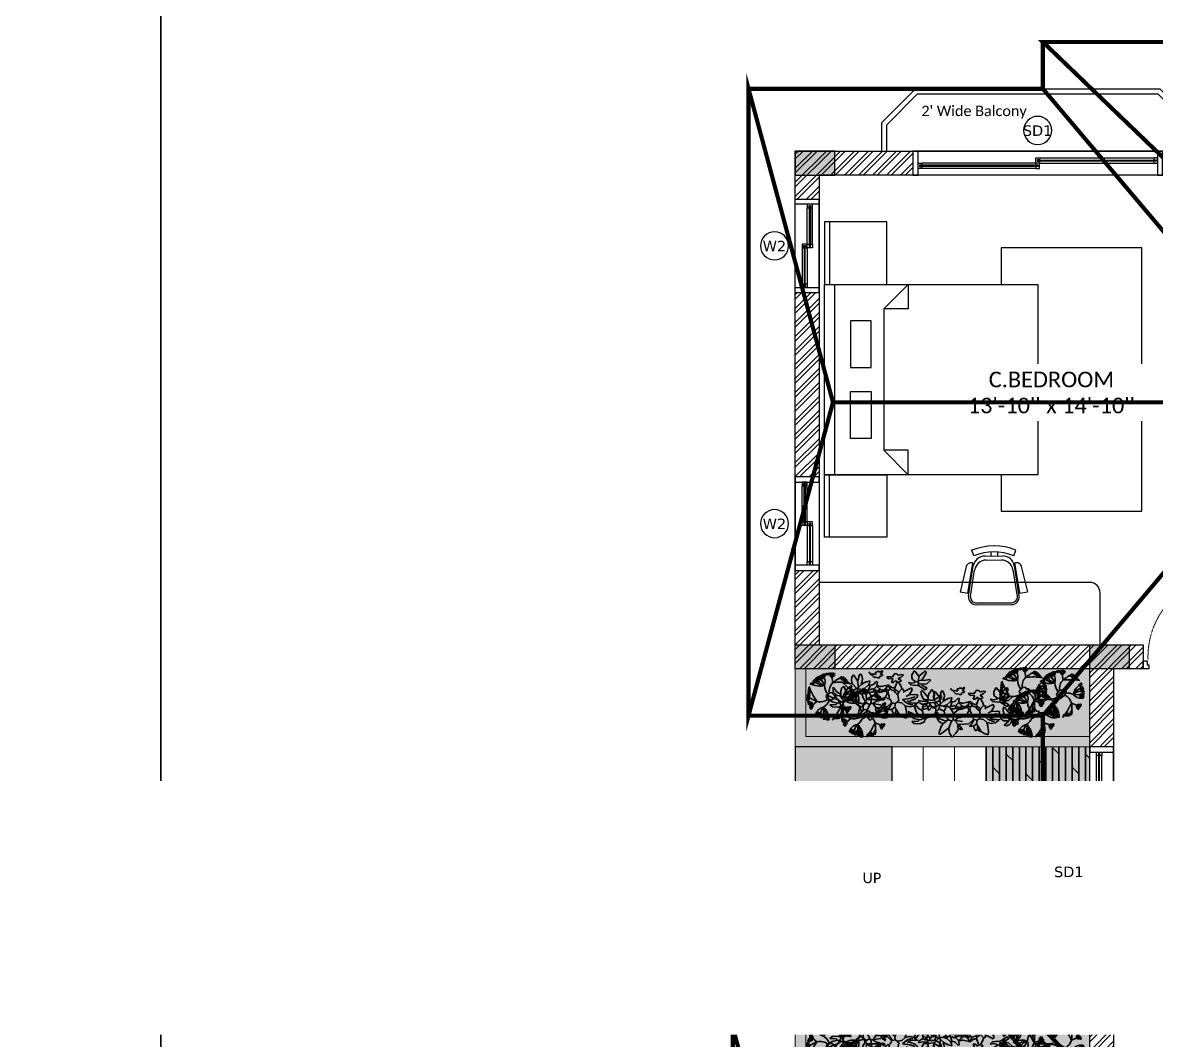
# Model space of a CAD drawing. Header units: millimetres. Extents: x -176651 to 424033, y -469666 to 486614.
# Drawn here: x 248994 to 259892, y 58379 to 68161 of the extents above; entities that cross this region are included whole.
import ezdxf
from ezdxf import colors
from ezdxf.entities.mleader import LeaderData, LeaderLine
from ezdxf.enums import TextEntityAlignment as Align
from ezdxf.math import Vec2, Vec3

# ---------------------------------------------------------------- set-up
doc = ezdxf.new("R2010")
doc.units = ezdxf.units.MM
doc.set_wipeout_variables(frame=1)
doc.linetypes.add('1625_East Villa$0$DASHED', pattern=[0.75, 0.5, -0.25])
doc.linetypes.add('1625E_Roof Plan$0$DASHED', pattern=[0.75, 0.5, -0.25])
for name, color, linetype in [('1625_East Villa$0$ad-Arrow', 8, 'Continuous'), ('1625_East Villa$0$ad-Door', 8, 'Continuous'), ('1625_East Villa$0$ad-Elevation 10', 8, 'Continuous'), ('1625_East Villa$0$ad-Furniture', 8, 'Continuous'), ('1625_East Villa$0$ad-Glass Sectionline', 8, 'Continuous'), ('1625_East Villa$0$ad-Railing', 8, 'Continuous'), ('1625_East Villa$0$ad-Text main', 8, 'Continuous'), ('1625_East Villa$0$ad-Text Main_Door&window Label', 8, 'Continuous'), ('1625_East Villa$0$ad-Verandah', 8, 'Continuous'), ('1625_East Villa$0$ad-Wall', 8, 'Continuous'), ('1625_East Villa$0$ad-Wall hatch', 8, 'Continuous'), ('1625E_Columns$0$ad-Column', 8, 'Continuous'), ('1625E_Columns$0$ad-Column Hatch', 8, 'Continuous'), ('1625E_Roof Plan$0$ad-Primary Roof', 8, 'Continuous'), ('1625E_Roof Plan$0$ad-Secondary Roof', 8, 'Continuous'), ('ad-Plinth', 8, 'Continuous'), ('ad-Verandah', 33, 'Continuous'), ('Site Levels$0$ad-Lvl-Entance road', 4, 'Continuous')]:
    doc.layers.add(name, color=color, linetype=linetype)
doc.layers.add('1625_East Villa$0$ad-Landscape', color=8, linetype='Continuous', lineweight=35)
doc.layers.add('ad-Plot Boundary', color=6, linetype='Continuous', true_color=0xff00ff)
doc.styles.add('1625_East Villa$0$6 U T S R N_Corridor-Basement$0$grid_text', font='verdana.ttf', dxfattribs={"width": 0.9})
doc.styles.add('1625_East Villa$0$6 U T S R N_Corridor-Basement$0$Standard', font='arial.ttf')
doc.styles.add('1625_East Villa$0$6 U T S R N_Typical Floor Plan$0$3BHK-E(NB)$0$grid_text', font='verdana.ttf', dxfattribs={"width": 0.9})
doc.styles.add('1625_East Villa$0$New Text Style', font='arial.ttf', dxfattribs={"height": 100})
doc.styles.add('1625_East Villa$0$Standard', font='calibril.ttf')
doc.styles.add('Site Levels$0$Standard', font='arial.ttf')
doc.dimstyles.new('1625_East Villa$0$6 U T S R N_Corridor-Basement$0$1.125', dxfattribs={"dimtxt": 350, "dimasz": 100, "dimexe": 75, "dimexo": 50, "dimgap": 50, "dimtad": 0, "dimdec": 0, "dimzin": 0, "dimdsep": 46, "dimtxsty": '1625_East Villa$0$6 U T S R N_Corridor-Basement$0$grid_text', "dimblk": '1625_East Villa$0$6 U T S R N_Corridor-Basement$0$_ArchTick', "dimcen": 0, "dimdle": 75, "dimclrd": 256, "dimclre": 8, "dimclrt": 7, "dimadec": 3, "dimazin": 0, "dimtfac": 1, "dimtdec": 0, "dimtofl": 0, "dimtmove": 2, "dimatfit": 2, "dimfxl": 80, "dimtolj": 1, "dimtzin": 0, "dimlwd": 18, "dimlwe": 9, "dimarcsym": 0})

# ---------------------------------------------------------------- blocks, each defined once
blk = doc.blocks.new('zw$E7CA')
at = {"layer": 'ad-Plot Boundary'}
blk.add_lwpolyline([(0, 0), (33680, 0), (33680, 30050), (0, 30050)], close=True, dxfattribs=at)
blk = doc.blocks.new('zw$A88E')
at = {"layer": 'ad-Plot Boundary', "ltscale": 5}
for p in [(-150934, -419409), (-117254, -419409)]:
    blk.add_blockref('zw$E7CA', p, dxfattribs=at)
blk = doc.blocks.new('A$C92fa9908')
at = {"layer": 'ad-Plinth', "ltscale": 5}
blk.add_lwpolyline([(0, 13620), (12120, 13620), (12120, 0), (0, 0), (0, 4745), (2830, 4745), (2830, 8645), (0, 8645)], close=True, dxfattribs=at)
at = {"layer": 'ad-Verandah', "lineweight": 9}
blk.add_lwpolyline([(2830, 7895), (1830, 7895), (1830, 5495), (2830, 5495)], close=True, dxfattribs=at)
blk = doc.blocks.new('zw$C194')
at = {"layer": 'ad-Plinth', "ltscale": 5}
blk.add_blockref('A$C92fa9908', (64583, -375454), dxfattribs=at)
blk = doc.blocks.new('1625_East Villa$0$zw$6C7B')
at = {"layer": '1625_East Villa$0$ad-Furniture'}
for points in [[(0, 2430), (600, 2430), (600, 3030), (0, 3030)], [(0, 600), (2050, 600), (2050, 2430), (0, 2430)], [(450, 1630), (450, 2080), (250, 2080), (250, 1630)], [(450, 1400), (450, 950), (250, 950), (250, 1400)], [(0, 600), (600, 600), (600, 0), (0, 0)]]:
    blk.add_lwpolyline(points, close=True, dxfattribs=at)
for points in [[(50, 3030), (50, 2430)], [(100, 2430), (100, 600)], [(570, 835), (805, 600), (805, 835), (570, 835), (570, 2195), (805, 2430), (805, 2195), (570, 2195)], [(50, 0), (50, 600)]]:
    blk.add_lwpolyline(points, dxfattribs=at)
at = {"layer": '1625_East Villa$0$ad-Furniture', "color": 33}
blk.add_lwpolyline([(1700, 2430), (1700, 2780), (3050, 2780), (3050, 250), (1700, 250), (1700, 600)], dxfattribs=at)
blk = doc.blocks.new('1625_East Villa$0$A$Cb8966b9a')
at = {"layer": '1625_East Villa$0$ad-Furniture', "color": 33}
for p, q in [((-146, 231), (-427, 140)), ((-404, 205), (-170, 302)), ((-119, 229), (-399, 138)), ((-146, 231), (-170, 302)), ((-494, 117), (-550, 130)), ((-427, 140), (-429, 144)), ((-113, 211), (-359, 131)), ((7, -171), (-44, 165)), ((26, -168), (-26, 168)), ((-449, -157), (-476, 14)), ((-413, -138), (-436, 7)), ((-506, -41), (-468, -35)), ((-497, -106), (-458, -100)), ((-436, -261), (-485, -290)), ((-365, -262), (-365, -267)), ((-70, -264), (-365, -262)), ((-44, -254), (-339, -252)), ((-323, -318), (-70, -339)), ((-44, -235), (-303, -234)), ((-70, -264), (-70, -339))]:
    blk.add_line(p, q, dxfattribs=at)
for centre, radius, start, end in [((-100, 156), 74.9, 8.7914, 104.502), ((0, 0), 565, 166.6505, 210.9323), ((0, 0), 508, 166.6505, 210.9323), ((-365, 31), 112, 107.9151, 188.7914), ((-324, 24), 112, 107.9151, 188.7914), ((-386, 162), 46.8, 112.4281, 202.4281), ((-100, 156), 56.2, 8.7914, 104.502), ((-338, -140), 112, 188.7914, 269.6678), ((-302, -121), 112, 188.7914, 269.6678), ((-48, -179), 56.2, 273.0808, 8.7914), ((-48, -179), 74.9, 273.0808, 8.7914), ((-319, -271), 46.8, 175.1548, 265.1548)]:
    blk.add_arc(centre, radius, start, end, dxfattribs=at)
blk = doc.blocks.new('1625_East Villa$0$zw$D46D')
at = {"layer": '1625_East Villa$0$ad-Furniture'}
blk.add_lwpolyline([(230, 9475), (230, 8875), (2930, 8875), (2930, 9375, 0.414214), (2830, 9475)], format="xyb", close=True, dxfattribs=at)
at = {"layer": '1625_East Villa$0$ad-Furniture', "xscale": -1, "rotation": 180}
blk.add_blockref('1625_East Villa$0$zw$6C7B', (280, 12940), dxfattribs=at)
at = {"layer": '1625_East Villa$0$ad-Furniture', "rotation": 261.352359420017}
blk.add_blockref('1625_East Villa$0$A$Cb8966b9a', (1909, 9261), dxfattribs=at)
blk = doc.blocks.new('1625_East Villa$0$6 U T S R N_Typical Floor Plan$0$ad_Window Tag')
blk.add_circle((0, 0), 150)
at = {"style": '1625_East Villa$0$6 U T S R N_Typical Floor Plan$0$3BHK-E(NB)$0$grid_text', "width": 0.9}
blk.add_attdef('D1', text='', height=125, dxfattribs=at).set_placement((0, 0), align=Align.MIDDLE_CENTER)
blk = doc.blocks.new('1625_East Villa$0$zw$3849')
at = {"layer": '1625_East Villa$0$ad-Text Main_Door&window Label'}
ref = blk.add_blockref('1625_East Villa$0$6 U T S R N_Typical Floor Plan$0$ad_Window Tag', (-200, 12710), dxfattribs=dict(at, xscale=-0.9, yscale=0.9, zscale=0.9))
ref.add_attrib('D1', 'W2', dxfattribs={"height": 101.2, "rotation": 1800, "style": '1625_East Villa$0$6 U T S R N_Typical Floor Plan$0$3BHK-E(NB)$0$grid_text'}).set_placement((-201, 12708), align=Align.MIDDLE_CENTER)
ref = blk.add_blockref('1625_East Villa$0$6 U T S R N_Typical Floor Plan$0$ad_Window Tag', (-200, 10040), dxfattribs=dict(at, xscale=-0.9, yscale=0.9, zscale=0.9))
ref.add_attrib('D1', 'W2', dxfattribs={"height": 101.2, "rotation": 1800, "style": '1625_East Villa$0$6 U T S R N_Typical Floor Plan$0$3BHK-E(NB)$0$grid_text'}).set_placement((-201, 10038), align=Align.MIDDLE_CENTER)
ref = blk.add_blockref('1625_East Villa$0$6 U T S R N_Typical Floor Plan$0$ad_Window Tag', (2630, 6695), dxfattribs=dict(at, xscale=-0.9, yscale=0.9, zscale=0.9))
ref.add_attrib('D1', 'SD1', dxfattribs={"height": 101.2, "rotation": 1800, "style": '1625_East Villa$0$6 U T S R N_Typical Floor Plan$0$3BHK-E(NB)$0$grid_text'}).set_placement((2629, 6693), align=Align.MIDDLE_CENTER)
at = {"layer": '1625_East Villa$0$ad-Text main', "attachment_point": 5, "style": '1625_East Villa$0$Standard', "bg_fill": 2}
for s, insert, char_height, width in [("\\pxqd;2' Wide Balcony", (2330, 13995), 100, 2237.11), ("C.BEDROOM^J13'-10'' x 14'-10''", (2462, 11300), 150, 1741.29)]:
    blk.add_mtext(s, dxfattribs=dict(at, insert=insert, char_height=char_height, width=width))
at = {"layer": '1625_East Villa$0$ad-Text Main_Door&window Label'}
ref = blk.add_blockref('1625_East Villa$0$6 U T S R N_Typical Floor Plan$0$ad_Window Tag', (2330, 13820), dxfattribs=dict(at, xscale=-0.9, yscale=0.9, zscale=0.9))
ref.add_attrib('D1', 'SD1', dxfattribs={"height": 101.2, "rotation": 1800, "style": '1625_East Villa$0$6 U T S R N_Typical Floor Plan$0$3BHK-E(NB)$0$grid_text'}).set_placement((2329, 13818), align=Align.MIDDLE_CENTER)
blk = doc.blocks.new('*U169')
for p, q in [((-8, -111), (-42, -111)), ((-25, -128), (-25, -94)), ((-811, -761), (-796, -776)), ((-746, -826), (-761, -811))]:
    blk.add_line(p, q)
for points in [[(-1150, -100), (-1150, -50), (-1129, -50), (-1129, -36), (-1129, 0), (-1200, 0), (-1200, -100)], [(-50, -100), (0, -100), (0, 0), (-71, 0), (-71, -36), (-71, -50), (-50, -50)], [(-50, -100), (-131, -181), (-166, -145), (-85, -65)], [(-131, -181), (-747, -797), (-782, -762), (-166, -145)], [(-828, -878), (-747, -797), (-782, -762), (-863, -842)]]:
    blk.add_lwpolyline(points, close=True)
for points in [[(-808, -787), (-836, -760), (-773, -697), (-765, -705), (-822, -774)], [(-773, -823), (-745, -850), (-683, -788), (-690, -780), (-759, -837)]]:
    blk.add_lwpolyline(points)
blk.add_circle((-25, -111), 11.1)
at = {"color": 8, "linetype": '1625_East Villa$0$DASHED', "lineweight": 0}
blk.add_arc((-93, -153), 1047, 178.1881, 271.8119, dxfattribs=at)
at = {"layer": '1625_East Villa$0$ad-Text Main_Door&window Label'}
blk.add_line((-600, 125), (-600, -230), dxfattribs=at)
blk.add_circle((-600, 245), 120, dxfattribs=at)
at = {"layer": '1625_East Villa$0$ad-Text Main_Door&window Label', "style": '1625_East Villa$0$New Text Style'}
blk.add_attdef('D1', text='', height=100, dxfattribs=at).set_placement((-585, 245), align=Align.MIDDLE_CENTER)
blk = doc.blocks.new('1625_East Villa$0$$ZCDB_AUDIT_GENERATED_C77D')
blk.add_wipeout([(0, 230), (2400, 230), (2400, 0), (0, 0)]).dxf.layer = '1625_East Villa$0$ad-Elevation 10'
at = {"layer": '1625_East Villa$0$ad-Elevation 10'}
for points in [[(2400, 230), (0, 230)], [(2400, 0), (0, 0)]]:
    blk.add_lwpolyline(points, dxfattribs=at)
for points in [[(50, 0), (50, 230), (0, 230), (0, 0)], [(2350, 0), (2400, 0), (2400, 230), (2350, 230)], [(85, 83), (85, 65), (50, 65), (50, 115), (85, 115), (85, 97), (63, 97), (63, 83)], [(1217.5, 133), (1217.5, 115), (1182.5, 115), (1182.5, 165), (1217.5, 165), (1217.5, 147), (1195.5, 147), (1195.5, 133)], [(1182.5, 83), (1182.5, 65), (1217.5, 65), (1217.5, 115), (1182.5, 115), (1182.5, 97), (1204.5, 97), (1204.5, 83)], [(2315, 133), (2315, 115), (2350, 115), (2350, 165), (2315, 165), (2315, 147), (2337, 147), (2337, 133)]]:
    blk.add_lwpolyline(points, close=True, dxfattribs=at)
at = {"layer": '1625_East Villa$0$ad-Glass Sectionline'}
for points in [[(1182.5, 115), (85, 115)], [(1217.5, 165), (2315, 165)], [(1217.5, 115), (2315, 115)], [(1182.5, 65), (85, 65)]]:
    blk.add_lwpolyline(points, dxfattribs=at)
for points in [[(1200, 145), (2335, 145), (2335, 135), (1200, 135)], [(1200, 95), (65, 95), (65, 85), (1200, 85)]]:
    blk.add_lwpolyline(points, close=True, dxfattribs=at)
blk = doc.blocks.new('*U168')
blk.add_blockref('1625_East Villa$0$$ZCDB_AUDIT_GENERATED_C77D', (0, 0))
blk = doc.blocks.new('1625_East Villa$0$$ZCDB_AUDIT_GENERATED_C7DC')
blk.add_wipeout([(0, 230), (900, 230), (900, 0), (0, 0)]).dxf.layer = '1625_East Villa$0$ad-Elevation 10'
at = {"layer": '1625_East Villa$0$ad-Elevation 10'}
for points in [[(900, 230), (0, 230)], [(900, 0), (0, 0)]]:
    blk.add_lwpolyline(points, dxfattribs=at)
for points in [[(50, 0), (50, 230), (0, 230), (0, 0)], [(850, 0), (900, 0), (900, 230), (850, 230)], [(85, 83), (85, 65), (50, 65), (50, 115), (85, 115), (85, 97), (63, 97), (63, 83)], [(467.5, 133), (467.5, 115), (432.5, 115), (432.5, 165), (467.5, 165), (467.5, 147), (445.5, 147), (445.5, 133)], [(432.5, 83), (432.5, 65), (467.5, 65), (467.5, 115), (432.5, 115), (432.5, 97), (454.5, 97), (454.5, 83)], [(815, 133), (815, 115), (850, 115), (850, 165), (815, 165), (815, 147), (837, 147), (837, 133)]]:
    blk.add_lwpolyline(points, close=True, dxfattribs=at)
at = {"layer": '1625_East Villa$0$ad-Glass Sectionline'}
for points in [[(432.5, 115), (85, 115)], [(467.5, 165), (815, 165)], [(467.5, 115), (815, 115)], [(432.5, 65), (85, 65)]]:
    blk.add_lwpolyline(points, dxfattribs=at)
for points in [[(450, 145), (835, 145), (835, 135), (450, 135)], [(450, 95), (65, 95), (65, 85), (450, 85)]]:
    blk.add_lwpolyline(points, close=True, dxfattribs=at)
blk = doc.blocks.new('*U167')
blk.add_blockref('1625_East Villa$0$$ZCDB_AUDIT_GENERATED_C7DC', (0, 0))
blk = doc.blocks.new('1625_East Villa$0$zw$42B5')
at = {"layer": '1625_East Villa$0$ad-Wall hatch', "transparency": 33554610}
h = blk.add_hatch(dxfattribs=at)
h.set_pattern_fill('ANSI32', color=256, scale=10)
h.set_pattern_definition([(45, (-1040635.14, 674820.02), (-67.351921, 67.351921), []), (45, (-1040590.24, 674820.02), (-67.351921, 67.351921), [])])
h.paths.add_polyline_path([(12120, 13620), (12120, 10220), (11890, 10220), (11890, 13390), (7240, 13390), (7240, 8645), (4245, 8645), (4245, 8875), (4445, 8875), (4445, 9370), (4560, 9370), (4560, 8760), (7010, 8760), (7010, 10500), (6360, 10500), (6360, 10615), (7010, 10615), (7010, 13390), (4560, 13390), (4560, 10615), (5560, 10615), (5560, 10500), (4445, 10500), (4445, 13390), (230, 13390), (230, 8875), (3345, 8875), (3345, 8645), (3060, 8645), (3060, 4745), (3345, 4745), (3345, 4515), (230, 4515), (230, 230), (4995, 230), (4995, 3130), (6060, 3130), (6060, 3015), (5110, 3015), (5110, 230), (8310, 230), (8310, 3015), (6860, 3015), (6860, 3130), (8310, 3130), (8310, 4630), (5110, 4630), (5110, 3930), (4995, 3930), (4995, 4515), (4245, 4515), (4245, 4745), (8540, 4745), (8540, 230), (9240, 230), (9240, 0), (0, 0), (0, 4745), (2830, 4745), (2830, 8645), (0, 8645), (0, 13620)])
at = {"layer": '1625_East Villa$0$ad-Railing'}
for points in [[(830, 13620), (830, 13895), (1155, 14220), (3505, 14220), (3830, 13895), (3830, 13620)], [(880, 13620), (880, 13874), (1176, 14170), (3484, 14170), (3780, 13874), (3780, 13620)]]:
    blk.add_lwpolyline(points, dxfattribs=at)
at = {"layer": '1625_East Villa$0$ad-Door', "ltscale": 5}
ref = blk.add_blockref('*U169', (4245, 8645), dxfattribs=dict(at, xscale=-0.7499999997027537, yscale=0.7499999997027537, zscale=0.7499999997027537, rotation=179.9999999999998))
ref.add_attrib('D1', 'D1', dxfattribs={"layer": '1625_East Villa$0$ad-Text Main_Door&window Label', "height": 75, "rotation": 1440, "style": '1625_East Villa$0$New Text Style'}).set_placement((3795, 8461), align=Align.MIDDLE_CENTER)
blk.add_blockref('*U168', (1130, 13390))
at = {"xscale": -1, "rotation": 89.99999999999994}
blk.add_blockref('*U167', (230, 13160), dxfattribs=at)
for name, p, rotation in [('*U167', (230, 9590), 90), ('*U168', (2830, 7895), 270)]:
    blk.add_blockref(name, p, dxfattribs=dict(rotation=rotation))
at = {"layer": '1625_East Villa$0$ad-Wall'}
for points in [[(4445, 13390), (230, 13390), (230, 8875), (3345, 8875), (3345, 8645), (3060, 8645), (3060, 4745), (3345, 4745), (3345, 4515), (230, 4515), (230, 230), (4995, 230)], [(9240, 0), (0, 0), (0, 4745), (2830, 4745), (2830, 8645), (0, 8645), (0, 13620), (12120, 13620)]]:
    blk.add_lwpolyline(points, dxfattribs=at)
blk = doc.blocks.new('1625_East Villa$0$6 U T S R N_Corridor-Basement$0$_ArchTick')
at = {"color": 0, "linetype": 'ByBlock', "const_width": 0.15}
blk.add_lwpolyline([(-0.5, -0.5), (0.5, 0.5)], dxfattribs=at)
blk = doc.blocks.new('1625_East Villa$0$Agac-p8')
at = {"color": 34}
for points in [[(16, 279, -0.2826), (-12, 229), (-24, 165, 0.08666), (-144, 235)], [(-12, 229, -0.332157), (-47, 274, 2.110716)], [(18, 39, 0.239145), (-24, 165, 0.066971), (-223, 159)], [(33, 25, 0.160891), (76, 134, 0.235359), (239, 155, 3.344811)], [(107, 261, 0.297027), (76, 134, 0.202579), (210, 192)], [(143, 244, 0.034752), (76, 134, 0.322006), (167, 229)], [(-261, 80, -0.202579), (-145, -8, 0.322006), (-272, 24)], [(-55, 12, 0.124299), (-145, -8, 0.235359), (-244, 124, 3.344811)], [(259, 119, -0.066971), (165, -57, -0.237273), (36, -31)], [(286, 12, -0.08666), (165, -57), (214, -99, 0.2826), (244, -149)], [(-270, -44, 0.297027), (-145, -8, -0.034752), (-273, -4)], [(-240, -132, -0.2826), (-183, -131), (-122, -109), (-122, -109, -0.217045), (-45, -15)], [(-183, -131, -0.332157), (-205, -184, 2.110716)], [(-122, -249, -0.08666), (-122, -109), (-122, -109, 0.066971), (-16, -279)], [(20, -47, 0.144947), (89, -127, 0.235359), (24, -279, 3.344811)], [(71, -272, -0.202579), (89, -127, 0.322006), (124, -254)], [(182, -218, 0.297027), (89, -127, -0.034752), (149, -241)]]:
    blk.add_lwpolyline(points, format="xyb", dxfattribs=at)
blk.add_lwpolyline([(-57, 15), (-44, -16), (12, -54), (43, -24), (55, -2), (31, 27), (13, 44), (-15, 47), (-32, 27), (-59, 30)], close=True, dxfattribs=at)
at = {"color": 82}
blk.add_lwpolyline([(214, -99, -0.332157), (271, -91, 2.110716)], format="xyb", dxfattribs=at)
for centre in [(-32, 272), (-22, 272), (-22, 265), (-9, 272), (-1, 263), (5, 272), (21, 270), (38, 268), (54, 267), (-198, 173), (-189, 178), (-181, 196), (-181, 174), (-165, 212), (-165, 190), (-153, 212), (-153, 190), (-151, 220), (-151, 198), (-138, 225), (-138, 204), (-132, 221), (-132, 200), (-124, 231), (-124, 210), (-108, 216), (-32, 251), (-22, 251), (-22, 243), (-9, 251), (-1, 241), (5, 251), (21, 261), (46, 259), (68, 257), (74, 259), (74, 237), (85, 239), (85, 218), (91, 259), (91, 237), (103, 253), (103, 239), (103, 231), (103, 218), (111, 212), (111, 190), (121, 243), (121, 221), (125, 227), (125, 206), (132, 237), (132, 216), (142, 235), (142, 214), (146, 214), (146, 192), (152, 227), (152, 206), (158, 204), (158, 182), (168, 220), (168, 198), (176, 210), (176, 188), (181, 204), (181, 182), (193, 194), (193, 173), (207, 176), (207, 155), (215, 157), (230, 153), (238, 149), (-267, 24), (-265, -4), (-261, 63), (-261, 41), (-261, 10), (-255, 33), (-255, 22), (-251, 0), (-249, 84), (-249, 73), (-247, 57), (-243, 116), (-243, 47), (-240, 82), (-240, 32), (-238, 124), (-234, 73), (-234, -4), (-232, 110), (-230, 59), (-224, 98), (-218, 110), (248, 73), (248, 51), (254, 35), (254, 14), (256, -2), (258, 104), (258, 82), (262, 86), (262, 65), (264, 39), (266, 65), (266, 43), (273, 18), (273, -4), (-265, -33), (-259, -15), (-257, -41), (-255, -23), (-245, -14), (-243, -35), (-238, -27), (-232, -125), (-224, -27), (-216, -139), (-204, -129), (213, -115), (221, -86), (221, -108), (226, -76), (226, -98), (228, -119), (234, -102), (234, -123), (240, -70), (240, -92), (246, -86), (246, -108), (246, -109), (246, -131), (254, -68), (254, -90), (256, -23), (256, -68), (262, -88), (264, -21), (264, -43), (268, -49), (268, -70), (279, -15), (279, -37), (-228, -143), (-212, -160), (-208, -153), (-204, -174), (-200, -151), (-195, -153), (-128, -200), (-126, -223), (-118, -237), (-114, -213), (-104, -237), (-101, -251), (-93, -241), (-85, -254), (-81, -231), (-71, -254), (-65, -243), (-57, -256), (-54, -233), (-44, -256), (-34, -250), (25, -258), (33, -272), (37, -249), (46, -272), (48, -213), (48, -235), (62, -250), (70, -264), (74, -241), (82, -223), (82, -245), (84, -264), (91, -207), (91, -229), (109, -223), (109, -245), (119, -203), (119, -225), (125, -215), (125, -237), (127, -200), (127, -221), (134, -198), (134, -219), (140, -223), (146, -194), (146, -215), (158, -190), (158, -211), (162, -202), (162, -223), (170, -196), (170, -217), (228, -141)]:
    blk.add_circle(centre, 5.54, dxfattribs=at)
blk = doc.blocks.new('1625_East Villa$0$busch1')
for p, q in [((-6.87, 7.43), (-6.56, 7.43)), ((-6.85, 7.18), (-6.87, 7.43)), ((-6.78, 6.73), (-6.85, 7.18)), ((-6.56, 6.36), (-6.78, 6.73)), ((-6.56, 7.43), (-4.64, 6.2)), ((-6.56, 6.36), (-6.33, 5.59)), ((-6.33, 5.59), (-5.79, 4.9)), ((-4.64, 6.2), (-4.49, 6.13)), ((-4.49, 6.13), (-4.38, 7.36)), ((-4.1, 5.22), (-4.49, 6.13)), ((-4.38, 7.36), (-3.78, 8.29)), ((-3.78, 8.29), (-2.83, 7.4)), ((-2.83, 7.4), (-2.4, 6.84)), ((-2.4, 6.84), (-2.1, 6.2)), ((-2.1, 6.2), (-2.34, 5.59)), ((-2.34, 5.59), (-2.18, 5.28)), ((-2.1, 6.2), (-1.41, 6.66)), ((-1.18, 6.43), (-2.1, 5.28)), ((-1.41, 6.66), (-1.18, 6.43)), ((0.74, 5.82), (0.51, 5.9)), ((1.66, 5.9), (0.74, 5.82)), ((0.74, 5.82), (1.79, 4.24)), ((2.05, 7.05), (1.66, 6.2)), ((1.66, 6.2), (1.66, 5.9)), ((1.66, 5.9), (2.35, 5.36)), ((2.51, 6.74), (2.05, 7.05)), ((2.74, 6.05), (2.35, 5.36)), ((2.51, 6.74), (3.12, 7.28)), ((2.51, 6.74), (2.58, 6.2)), ((2.58, 6.2), (2.74, 6.05)), ((2.74, 6.05), (3.42, 7.29)), ((3.12, 7.28), (3.43, 7.28)), ((3.42, 7.29), (4.09, 7.8)), ((4.09, 7.8), (5.08, 8.14)), ((5.11, 6.07), (4.89, 5.13)), ((5.08, 8.14), (5.19, 7.4)), ((5.19, 7.4), (5.11, 6.07)), ((9.64, 6.15), (9.09, 6.01)), ((9.09, 6.01), (10.16, 5.16)), ((10.27, 6), (9.64, 6.15)), ((10.7, 5.55), (10.27, 6)), ((10.93, 5.24), (10.7, 5.55)), ((11.32, 5.55), (10.93, 5.24)), ((11.68, 5.92), (11.32, 5.55)), ((12.11, 5.96), (11.68, 5.92)), ((12.55, 5.78), (12.11, 5.96)), ((12.55, 5.78), (12.16, 4.85)), ((-13.73, 2.55), (-12.88, 3.32)), ((-12.83, 4.56), (-13.44, 4.03)), ((-13.42, 4.05), (-11.87, 4.05)), ((-12.88, 3.32), (-11.56, 3.74)), ((-11.47, 4.74), (-12.83, 4.56)), ((-11.87, 4.05), (-11.56, 3.74)), ((-10.71, 3.44), (-11.79, 2.59)), ((-11.56, 3.74), (-10.95, 3.67)), ((-10.31, 4.25), (-11.47, 4.74)), ((-10.95, 3.67), (-10.71, 3.44)), ((-10.71, 3.44), (-10.33, 3.44)), ((-10.56, 2.38), (-10.04, 3.14)), ((-10.18, 3.67), (-10.33, 3.44)), ((-10.02, 3.13), (-10.33, 3.44)), ((-10.31, 4.25), (-10.18, 3.67)), ((-9.68, 3.34), (-10.19, 3.69)), ((-9.63, 3.32), (-10.02, 3.13)), ((-8.75, 3.09), (-9.68, 3.34)), ((-8.33, 2.9), (-8.75, 3.09)), ((-7.95, 2.67), (-8.33, 2.9)), ((-7.26, 3.36), (-7.95, 2.67)), ((-7.26, 3.28), (-6.99, 4.11)), ((-7.26, 3.36), (-7.26, 3.28)), ((-7.26, 3.28), (-6.79, 2.44)), ((-6.79, 3.59), (-7.18, 3.44)), ((-6.99, 4.11), (-6.32, 4.7)), ((-5.03, 4.36), (-6.79, 3.59)), ((-6.32, 4.7), (-5.79, 4.9)), ((-5.79, 4.9), (-5.03, 4.43)), ((-4.49, 3.97), (-5.26, 2.74)), ((-5.03, 4.43), (-5.03, 4.36)), ((-5.03, 4.36), (-4.49, 3.97)), ((-4.49, 3.97), (-4.17, 4.25)), ((-4.17, 4.25), (-3.64, 4.36)), ((-3.64, 4.36), (-4.1, 5.22)), ((-3.64, 4.36), (-3.33, 4.05)), ((-3.18, 4.2), (-3.33, 4.05)), ((-3.33, 4.05), (-3.33, 3.28)), ((-3.33, 3.28), (-3.18, 2.74)), ((-2.8, 4.2), (-3.18, 4.2)), ((-2.18, 5.28), (-2.8, 4.43)), ((-2.8, 4.43), (-2.72, 4.28)), ((-2.72, 4.28), (-2.8, 4.2)), ((-2.58, 3.96), (-2.8, 4.2)), ((-2.72, 4.28), (-1.03, 4.59)), ((-2.05, 3.66), (-2.58, 3.96)), ((-2.18, 5.28), (-2.1, 5.28)), ((-2.1, 5.28), (-2.03, 5.28)), ((-1.49, 3.59), (-2.05, 3.66)), ((0.46, 5.28), (-2.03, 5.28)), ((-1.49, 3.59), (-0.64, 3.28)), ((-0.64, 3.28), (-0.26, 3.44)), ((-0.64, 3.28), (-0.18, 2.97)), ((-0.26, 3.44), (0.05, 3.28)), ((-0.18, 2.97), (-0.03, 2.97)), ((0.05, 3.28), (-0.03, 2.97)), ((-0.03, 2.97), (0.28, 2.74)), ((0.74, 3.2), (0.28, 2.74)), ((1.66, 4.28), (0.46, 5.28)), ((1.12, 3.2), (0.74, 3.2)), ((1.51, 3.67), (1.12, 3.2)), ((1.12, 3.2), (1.13, 2.63)), ((1.59, 3.74), (1.51, 3.67)), ((1.66, 4.2), (1.59, 3.74)), ((1.66, 4.2), (1.66, 4.28)), ((2.51, 4.43), (1.79, 4.24)), ((2.35, 5.36), (2.51, 4.43)), ((3.05, 4.13), (2.51, 4.43)), ((4.12, 4.36), (3.05, 4.13)), ((3.05, 4.13), (3.43, 3.67)), ((3.28, 2.44), (3.43, 3.67)), ((4.89, 5.13), (4.12, 4.36)), ((4.34, 3.53), (5.27, 4.45)), ((6.13, 3.43), (4.34, 3.53)), ((5.97, 5.43), (4.89, 5.13)), ((4.89, 5.13), (4.89, 5.2)), ((5.27, 4.45), (6.3, 4.92)), ((6.12, 2.44), (5.28, 2.9)), ((5.89, 4.13), (5.43, 3.9)), ((6.04, 4.36), (5.89, 4.13)), ((5.89, 4.13), (6.51, 3.9)), ((5.97, 5.43), (6.92, 5.29)), ((6.27, 4.43), (6.04, 4.36)), ((7.44, 3.04), (6.13, 3.43)), ((7.89, 4.59), (6.27, 4.43)), ((6.3, 4.92), (6.78, 4.87)), ((6.51, 3.9), (7.51, 3.51)), ((6.92, 5.29), (7.66, 4.85)), ((7.51, 3.51), (7.97, 3.13)), ((7.66, 4.85), (7.89, 4.59)), ((7.89, 4.59), (8.12, 4.51)), ((8.12, 2.59), (7.97, 3.13)), ((9.01, 4.93), (8.32, 4.39)), ((8.32, 4.39), (8.32, 4.01)), ((9.28, 4.26), (8.32, 4.01)), ((9.21, 3.34), (9, 2.45)), ((10.16, 5.01), (9.01, 4.93)), ((9.86, 4.24), (9.21, 3.34)), ((9.86, 4.24), (9.28, 4.26)), ((10.62, 3.39), (9.47, 1.86)), ((10.39, 4.32), (9.86, 4.24)), ((10.16, 5.16), (10.16, 5.01)), ((10.16, 5.01), (10.47, 4.55)), ((10.47, 4.55), (10.39, 4.32)), ((10.39, 4.32), (10.62, 3.78)), ((11.01, 4.7), (10.47, 4.55)), ((10.62, 3.78), (10.55, 3.55)), ((10.55, 3.55), (10.62, 3.39)), ((10.62, 3.39), (10.77, 2.67)), ((10.93, 5.24), (11.01, 4.7)), ((11.01, 4.7), (12.24, 4.7)), ((12.16, 3.93), (12.01, 3.78)), ((12.18, 2.74), (12.01, 3.78)), ((12.16, 4.85), (12.24, 4.7)), ((12.16, 3.93), (12.99, 3.59)), ((13.13, 4.37), (12.24, 4.7)), ((12.99, 3.59), (13.7, 2.93)), ((13.63, 3.96), (13.13, 4.37)), ((13.93, 3.24), (13.63, 3.96)), ((13.7, 2.93), (13.93, 3.24)), ((-11.95, 2.74), (-14.23, 1.55)), ((-13.71, 2.59), (-14.23, 1.55)), ((-12.32, 1.49), (-12.49, 0.6)), ((-12.49, 0.6), (-12.43, -0.22)), ((-12.43, -0.22), (-11.7, 0.9)), ((-11.79, 2.59), (-12.32, 1.49)), ((-11.79, 2.59), (-11.95, 2.74)), ((-11.7, 0.9), (-10.68, 1.61)), ((-10.68, 1.61), (-10.56, 2.38)), ((-10.68, 1.61), (-10.63, 0.84)), ((-10.63, 0.84), (-10.35, 0.07)), ((-10.35, 0.07), (-9.84, -0.28)), ((-8.18, 0.67), (-10.03, -1.19)), ((-9.77, -0.26), (-9.18, 1.59)), ((-9.18, 1.59), (-8.33, 0.74)), ((-8.33, 0.74), (-8.18, 0.67)), ((-7.49, 0.74), (-8.18, 0.67)), ((-7.95, 2.67), (-7.56, 2.21)), ((-6.64, 0.36), (-7.72, -0.87)), ((-6.95, 2.21), (-7.56, 2.21)), ((-7.56, 2.21), (-7.41, 1.74)), ((-7.41, 1.74), (-7.49, 0.74)), ((-7.49, 0.74), (-6.64, 0.36)), ((-7.14, 1.7), (-7.41, 1.74)), ((-6.82, 1.48), (-7.14, 1.7)), ((-6.79, 2.44), (-6.95, 2.21)), ((-6.56, 1.13), (-6.82, 1.48)), ((-6.64, 0.36), (-6.49, 0.36)), ((-6.26, 1.44), (-6.56, 1.13)), ((-6.56, 1.13), (-6.41, 0.44)), ((-6.41, 0.44), (-6.49, 0.36)), ((-6.49, 0.36), (-6.26, 0.05)), ((-5.49, 0.67), (-6.41, 0.44)), ((-6.26, 0.05), (-6.41, -1.48)), ((-5.41, 1.9), (-6.26, 1.44)), ((-6.26, 0.05), (-5.49, -0.56)), ((-4.87, 0.98), (-5.49, 0.67)), ((-5.49, 0.67), (-4.95, 0.44)), ((-5.26, 2.74), (-5.41, 1.9)), ((-5.41, 1.9), (-4.87, 0.98)), ((-4.95, 0.44), (-4.8, 0.44)), ((-4.87, 0.98), (-4.64, 0.74)), ((-4.64, 0.74), (-4.8, 0.44)), ((-4.8, 0.44), (-3.87, -0.33)), ((-4.1, 0.98), (-4.64, 0.74)), ((-3.72, 1.44), (-4.1, 0.98)), ((-4.1, 0.98), (-3.72, 0.67)), ((-3.57, 1.82), (-3.72, 1.44)), ((-3.72, 1.44), (-3.03, 1.44)), ((-3.49, 0.82), (-3.72, 0.67)), ((-3.72, 0.67), (-3.41, -0.18)), ((-3.41, 2.05), (-3.57, 1.82)), ((-2.87, 0.59), (-3.49, 0.82)), ((-3.18, 2.59), (-3.41, 2.05)), ((-3.18, 2.74), (-3.18, 2.59)), ((-3.18, 2.59), (-1.95, 1.74)), ((-3.03, 1.44), (-2.64, 1.28)), ((-2.49, 0.74), (-2.87, 0.59)), ((-2.03, 1.67), (-2.64, 1.28)), ((-2.64, 1.28), (-2.57, 0.9)), ((-2.57, 0.9), (-2.49, 0.74)), ((-1.87, 1.13), (-2.49, 0.74)), ((-2.49, 0.74), (-2.49, 0.67)), ((-2.49, 0.67), (-1.8, 0.05)), ((-1.95, 1.74), (-2.03, 1.67)), ((-2.03, 1.67), (-1.95, 1.28)), ((-1.95, 1.74), (-1.49, 1.59)), ((-1.95, 1.28), (-1.87, 1.13)), ((-1.8, 1.05), (-1.87, 1.13)), ((-1.34, 1.36), (-1.8, 1.05)), ((-1.11, 0.74), (-1.8, 0.05)), ((-1.8, 0.05), (-1.72, -0.18)), ((-1.07, 0.1), (-1.73, -0.16)), ((-1.49, 1.59), (-1.34, 1.36)), ((-1.49, 1.59), (-1.18, 1.59)), ((-1.18, 1.59), (-1.34, 1.36)), ((-1.34, 1.36), (-1.34, 1.28)), ((-1.34, 1.28), (-1.11, 0.74)), ((-1.18, 1.59), (-0.87, 1.51)), ((-0.57, 1.05), (-1.11, 0.74)), ((-0.72, 0.13), (-1.07, 0.1)), ((-0.87, 1.51), (-0.11, 1.28)), ((-0.87, 1.51), (-0.57, 1.05)), ((0.82, -0.1), (-0.72, 0.13)), ((-0.57, 1.05), (-0.18, 1.05)), ((-0.11, 1.28), (-0.18, 1.05)), ((-0.18, 1.05), (0.28, 0.74)), ((0.36, 1.36), (-0.11, 1.28)), ((0.28, 2.74), (0.43, 2.36)), ((0.28, 0.74), (0.51, 0.67)), ((0.59, 1.59), (0.36, 1.36)), ((0.36, 1.36), (0.66, 0.9)), ((0.43, 2.36), (0.66, 2.05)), ((0.66, 0.9), (0.51, 0.67)), ((0.51, 0.67), (0.82, -0.1)), ((0.66, 2.05), (0.59, 1.59)), ((0.66, 2.05), (0.89, 2.05)), ((0.97, 1.21), (0.66, 0.9)), ((1.13, 2.63), (0.89, 2.05)), ((0.89, 2.05), (0.97, 1.21)), ((0.97, 1.21), (1.43, 0.9)), ((1.43, 0.82), (0.97, -0.18)), ((0.97, -0.18), (1.59, 0.34)), ((1.89, 1.13), (1.43, 0.82)), ((1.43, 0.9), (1.43, 0.82)), ((1.59, 0.34), (2.16, 0.59)), ((2.43, 1.28), (1.89, 1.13)), ((2.16, 0.59), (2.58, 0.67)), ((2.58, 1.67), (2.43, 1.28)), ((2.43, 1.28), (2.58, 1.21)), ((2.58, 1.74), (2.58, 1.67)), ((2.74, 1.74), (2.58, 1.67)), ((2.89, 1.21), (2.58, 1.21)), ((2.58, 1.21), (2.58, 0.67)), ((2.58, 0.67), (3.2, -0.79)), ((3.05, 2.13), (2.74, 1.74)), ((3.12, 1.36), (2.89, 1.21)), ((3.28, 2.44), (3.05, 2.21)), ((3.05, 2.21), (3.05, 2.13)), ((3.51, 1.74), (3.12, 1.36)), ((3.28, 2.44), (3.28, 2.21)), ((3.28, 2.21), (3.51, 1.74)), ((3.51, 1.74), (4.28, 0.98)), ((3.88, -0.24), (4.22, 0.53)), ((4.22, 0.53), (4.28, 0.98)), ((4.58, 0.98), (4.28, 0.98)), ((4.81, 1.59), (4.58, 1.9)), ((4.81, 1.59), (4.58, 0.98)), ((4.81, 1.59), (6.66, 0.82)), ((5.96, -0.48), (6.53, 0.08)), ((6.12, 2.44), (6.2, 2.51)), ((6.12, 2.44), (6.81, 1.28)), ((6.2, 2.51), (7.43, 2.51)), ((6.53, 0.08), (7.74, 0.28)), ((6.66, 0.82), (6.81, 1.28)), ((7.43, 2.51), (8.12, 2.59)), ((8.27, 0.28), (7.74, 0.28)), ((8.27, 0.36), (8.35, 0.36)), ((8.27, 0.36), (8.27, 0.28)), ((8.35, 0.36), (8.27, 0.28)), ((8.27, 0.28), (8.27, 0.21)), ((8.27, 0.21), (8.5, -0.18)), ((8.35, 0.36), (8.43, 0.36)), ((9.97, 1.44), (8.43, 0.36)), ((9.12, 0.05), (8.5, -0.18)), ((9, 2.45), (9.01, 1.78)), ((9.01, 1.78), (9.16, 1.62)), ((9.16, 1.62), (9.09, 1.55)), ((9.27, 0.28), (9.12, 0.05)), ((9.12, 0.05), (10.43, -0.02)), ((9.47, 1.86), (9.16, 1.62)), ((10.5, 1.05), (9.27, 0.28)), ((9.97, 1.44), (10.5, 1.05)), ((10.77, 2.67), (11.62, 1.47)), ((11.62, 1.47), (11.93, 1.86)), ((11.93, 1.86), (12.18, 2.74)), ((-10.03, -1.19), (-7.79, -0.79)), ((-7.89, -1.61), (-7.72, -0.87)), ((-7.73, -2.46), (-7.89, -1.61)), ((-7.79, -0.79), (-7.72, -0.87)), ((-7.36, -3), (-7.73, -2.46)), ((-6.49, -1.64), (-7.36, -3)), ((-6.41, -1.48), (-6.49, -1.64)), ((-6.41, -1.48), (-6.18, -1.89)), ((-6.18, -1.89), (-6.05, -2.39)), ((-6.05, -2.39), (-6.03, -2.72)), ((-5.64, -3.18), (-6.03, -2.72)), ((-5.64, -3.18), (-5.32, -2.69)), ((-5.49, -0.56), (-5.49, -0.64)), ((-5.49, -0.56), (-5.13, -0.82)), ((-5.49, -0.95), (-5.49, -0.64)), ((-5.29, -1.32), (-5.49, -0.95)), ((-5.32, -2.69), (-5.19, -1.92)), ((-5.19, -1.92), (-5.29, -1.32)), ((-5.13, -0.82), (-4.33, -1.14)), ((-4.33, -1.14), (-3.49, -1.25)), ((-3.87, -0.33), (-3.72, -0.33)), ((-3.41, -0.18), (-3.72, -0.33)), ((-3.72, -0.33), (-3.57, -0.72)), ((-3.57, -0.72), (-3.41, -1.02)), ((-3.57, -1.25), (-3.49, -1.25)), ((-3.41, -1.02), (-3.49, -1.25)), ((-3.49, -1.25), (-3.41, -1.41)), ((-2.63, -0.41), (-3.41, -0.18)), ((-2.72, -2.64), (-3.26, -3.1)), ((-2.49, -2.41), (-2.72, -2.64)), ((-2.32, -0.62), (-2.63, -0.41)), ((-2.41, -2.25), (-2.49, -2.33)), ((-2.49, -2.33), (-2.49, -2.41)), ((-2.41, -2.25), (-2.26, -2.1)), ((-1.95, -1.02), (-2.32, -0.62)), ((-2.26, -2.1), (-1.88, -2.2)), ((-1.72, -1.1), (-1.95, -1.02)), ((-1.88, -2.2), (-1.58, -2.1)), ((-1.72, -0.18), (-1.57, -0.95)), ((-1.57, -0.95), (-1.72, -1.1)), ((-1.58, -2.1), (-1.41, -1.95)), ((-1.41, -1.95), (-1.03, -1.95)), ((-1.03, -1.95), (-1.03, -2.33)), ((-1.03, -2.33), (-0.41, -2.41)), ((-0.26, -2.64), (-0.72, -2.87)), ((-0.41, -2.41), (-0.26, -2.64)), ((-0.11, -2.72), (-0.26, -2.64)), ((1.2, -1.64), (0.74, -2.02)), ((0.74, -2.02), (0.82, -2.18)), ((0.82, -0.1), (0.97, -0.18)), ((2.12, -2.1), (0.82, -2.18)), ((2.12, -1.64), (1.2, -1.64)), ((2.18, -0.68), (1.82, -0.72)), ((1.82, -0.72), (2.2, -1.48)), ((2.2, -1.48), (2.12, -1.64)), ((2.74, -2.87), (2.12, -2.1)), ((2.54, -0.83), (2.18, -0.68)), ((2.82, -1.18), (2.54, -0.83)), ((3.2, -0.79), (2.82, -1.18)), ((3.58, -0.72), (3.2, -0.79)), ((3.35, -2.56), (3.58, -2.33)), ((3.35, -2.79), (3.35, -2.56)), ((3.51, -1.48), (3.86, -1.35)), ((3.81, -1.72), (3.51, -1.48)), ((3.58, -0.72), (3.88, -0.24)), ((3.58, -0.72), (4.28, -1.02)), ((3.58, -2.33), (4.01, -2.47)), ((3.96, -1.74), (3.81, -1.72)), ((3.86, -1.35), (4.13, -1.2)), ((4.27, -1.91), (3.96, -1.74)), ((4.01, -2.47), (4.46, -2.51)), ((4.13, -1.2), (4.28, -1.02)), ((4.63, -2.22), (4.27, -1.91)), ((4.46, -2.51), (4.81, -2.48)), ((4.81, -2.48), (4.63, -2.22)), ((4.81, -2.48), (4.89, -2.56)), ((6.81, -0.33), (5.96, -0.48)), ((6.81, -0.33), (7.58, -0.41)), ((7.04, -1.18), (6.88, -1.7)), ((6.88, -1.7), (6.92, -2.37)), ((6.92, -2.37), (7.27, -2.79)), ((7.74, -0.64), (7.04, -1.18)), ((7.58, -0.41), (7.74, -0.64)), ((8.58, -1.95), (7.66, -3.18)), ((8.27, -0.56), (7.74, -0.64)), ((8.5, -0.18), (8.27, -0.56)), ((8.27, -0.56), (8.43, -0.79)), ((8.43, -0.79), (9.27, -0.95)), ((8.43, -0.79), (8.58, -1.95)), ((8.58, -1.95), (9.81, -2.79)), ((9.66, -0.87), (9.27, -0.95)), ((9.27, -0.95), (10.43, -2.56)), ((11.2, -1.02), (9.66, -0.87)), ((10.43, -2.56), (10.2, -3.18)), ((10.43, -0.02), (11.35, -0.72)), ((11.35, -0.72), (11.2, -1.02)), ((-3.26, -3.18), (-3.57, -3.56)), ((-3.26, -3.18), (-2.8, -3)), ((-3.26, -3.1), (-3.26, -3.18)), ((-2.8, -3), (-2.24, -2.91)), ((-2.24, -2.91), (-1.87, -2.87)), ((-1.87, -2.87), (-1.95, -3.33)), ((-1.95, -3.33), (-1.95, -3.41)), ((-1.95, -3.41), (-1.41, -3.48)), ((-1.41, -3.48), (-1.26, -3.71)), ((-1.26, -3.71), (-1.11, -3.49)), ((-1.11, -3.49), (-0.85, -3.41)), ((-0.85, -3.41), (-0.53, -3.46)), ((-0.72, -2.87), (-0.18, -3.48)), ((-0.53, -3.46), (-0.34, -3.71)), ((-0.18, -3.48), (-0.34, -3.71)), ((3.35, -2.79), (2.74, -2.87)), ((7.27, -2.79), (7.43, -3.25)), ((7.66, -3.18), (7.43, -3.25)), ((9.81, -2.79), (10.2, -3.18))]:
    blk.add_line(p, q)
for centre, start, end in [((-10.31, 4.25), 12.8043, 67.5333), ((0.46, 5.28), 49.844, 89.647)]:
    blk.add_arc(centre, 0.00000961, start, end)
blk = doc.blocks.new('1625_East Villa$0$zw$3E22')
at = {"transparency": 33554559}
h = blk.add_hatch(color=43, dxfattribs=at)
h.dxf.hatch_style = 1
h.paths.add_polyline_path([(-2830, -750), (0, -750), (0, -650), (-2730, -650), (-2730, 0), (-2830, 0)])
at = {"layer": '1625_East Villa$0$ad-Wall hatch', "transparency": 33554483}
h = blk.add_hatch(color=74, dxfattribs=at)
h.dxf.hatch_style = 1
h.paths.add_polyline_path([(-2730, 0), (0, 0), (0, -650), (-2730, -650)])
at = {"layer": '1625_East Villa$0$ad-Verandah', "lineweight": 9}
for points in [[(-2830, -750), (0, -750), (0, -650), (-2730, -650), (-2730, 0), (-2830, 0)], [(-2730, 0), (0, 0), (0, -650), (-2730, -650)]]:
    blk.add_lwpolyline(points, close=True, dxfattribs=at)
at = {"layer": '1625_East Villa$0$ad-Landscape', "color": 98, "ltscale": 10, "xscale": -39.35628013533176, "yscale": 39.35628013533176, "zscale": 39.35628013533176, "rotation": 182.6481936611812}
for p in [(-1977, -163), (-1190, -323)]:
    blk.add_blockref('1625_East Villa$0$busch1', p, dxfattribs=at)
at = {"layer": '1625_East Villa$0$ad-Landscape', "xscale": -0.8129134488704248, "yscale": 0.8129134488704248, "zscale": 0.8129134488704248}
for p in [(-634, -216), (-2488, -267), (-275, -242), (-2163, -431), (-536, -431)]:
    blk.add_blockref('1625_East Villa$0$Agac-p8', p, dxfattribs=at)
blk = doc.blocks.new('1625E_Roof Plan')
at = {"layer": '1625E_Roof Plan$0$ad-Primary Roof', "linetype": '1625E_Roof Plan$0$DASHED', "ltscale": 2, "const_width": 40}
blk.add_lwpolyline([(12570, 14670), (2380, 14670), (7475, 9770)], close=True, dxfattribs=at)
for points in [[(2380, 14670), (2380, 14220)], [(2380, 8195), (2380, 5195)]]:
    blk.add_lwpolyline(points, dxfattribs=at)
at = {"layer": '1625E_Roof Plan$0$ad-Secondary Roof', "linetype": '1625E_Roof Plan$0$DASHED', "ltscale": 2, "const_width": 40}
for points in [[(-450, 14220), (362, 11207), (-450, 8195)], [(2380, 8195), (4927, 11207), (2380, 14220), (-450, 14220), (-450, 8195)], [(-600, 5195), (161, 2372), (-600, -450)], [(2380, 5195), (4927, 2372), (2380, -450), (-600, -450), (-600, 5195)]]:
    blk.add_lwpolyline(points, close=True, dxfattribs=at)
blk.add_lwpolyline([(362, 11207), (4927, 11207)], dxfattribs=at)
blk = doc.blocks.new('1625E_Columns$0$zw$6AA0')
at = {"layer": '1625E_Columns$0$ad-Column Hatch', "transparency": 33554687}
h = blk.add_hatch(color=256, dxfattribs=at)
h.dxf.hatch_style = 1
h.paths.add_polyline_path([(0, -230), (380, -230), (380, 0), (0, 0)])
at = {"layer": '1625E_Columns$0$ad-Column'}
blk.add_lwpolyline([(0, -230), (380, -230), (380, 0), (0, 0)], close=True, dxfattribs=at)
blk = doc.blocks.new('1625E_Columns')
at = {"layer": '1625E_Columns$0$ad-Column', "rotation": 359.9999999999993}
blk.add_blockref('1625E_Columns$0$zw$6AA0', (0, 13620), dxfattribs=at)
at = {"layer": '1625E_Columns$0$ad-Column', "xscale": -1}
for p, rotation in [((0, 8645), 179.9999999999998), ((3210, 8875), 359.9999999999997)]:
    blk.add_blockref('1625E_Columns$0$zw$6AA0', p, dxfattribs=dict(at, rotation=rotation))
blk = doc.blocks.new('1625_East Villa$0$zw$959F')
at = {"transparency": 33554559}
h = blk.add_hatch(dxfattribs=at)
h.set_pattern_fill('GRASS', color=74)
h.set_pattern_definition([(90, (-12120, -8275), (-17.96051, 17.96051), [4.7625, -31.15852]), (45, (-12120, -8275), (-17.96051, 17.96051), [4.7625, -20.6375]), (135, (-12120, -8275), (-17.96051, -17.96051), [4.7625, -20.6375])])
h.paths.add_polyline_path([(-11190, -5725), (-12120, -5725), (-12120, -8125), (-11190, -8125)])
h = blk.add_hatch(color=256, dxfattribs=at)
h.dxf.hatch_style = 1
h.set_gradient(color1=(153, 204, 0), color2=(63, 127, 0), name='INVSPHERICAL')
h.paths.add_polyline_path([(-11190, -5725), (-12120, -5725), (-12120, -8125), (-11190, -8125)])
h = blk.add_hatch(color=43, dxfattribs=at)
h.dxf.hatch_style = 1
h.paths.add_polyline_path([(-9290, -5725), (-10290, -5725), (-10290, -8125), (-9290, -8125)])
at = {"layer": '1625_East Villa$0$ad-Landscape', "transparency": 33554687}
h = blk.add_hatch(dxfattribs=at)
h.set_pattern_fill('DOLMIT', color=44, scale=10, angle=270)
h.set_pattern_definition([(270, (-10220, -8275), (63.5, -1e-14), []), (315, (-10220, -8275), (127, 127), [89.803, -179.605])])
h.paths.add_polyline_path([(-10290, -8125), (-9290, -8125), (-9290, -5725), (-10290, -5725)])
at = {"layer": '1625_East Villa$0$ad-Elevation 10'}
blk.add_lwpolyline([(-11190, -5725), (-12120, -5725), (-12120, -8125), (-11190, -8125)], close=True, dxfattribs=at)
at = {"layer": '1625_East Villa$0$ad-Verandah', "lineweight": 9}
for points in [[(-10890, -5725), (-10890, -8125)], [(-10590, -5725), (-10590, -8125)], [(-11190, -5885), (-11190, -7965)]]:
    blk.add_lwpolyline(points, dxfattribs=at)
blk.add_lwpolyline([(-9290, -5725), (-10290, -5725), (-10290, -8125), (-9290, -8125)], close=True, dxfattribs=at)
blk.add_blockref('1625_East Villa$0$zw$3E22', (-9290, -4975))
at = {"xscale": -1, "rotation": 179.9999999999999}
blk.add_blockref('1625_East Villa$0$zw$3E22', (-9290, -8875), dxfattribs=at)
at = {"layer": '1625_East Villa$0$ad-Text main', "insert": (-11384, -6986), "char_height": 100, "width": 207.6, "attachment_point": 5, "style": '1625_East Villa$0$6 U T S R N_Corridor-Basement$0$Standard', "bg_fill": 2}
blk.add_mtext('{\\fCalibri Light|b0|i0|c0|p34;UP}', dxfattribs=at)
at = {"layer": '1625_East Villa$0$ad-Arrow'}
blk.add_leader([(-10644, -6985, 0), (-11252, -6985, 0)], dimstyle='1625_East Villa$0$6 U T S R N_Corridor-Basement$0$1.125', override={"dimscale": 1, "dimasz": 300, "dimgap": 50, "dimtad": 0}, dxfattribs=at)
blk = doc.blocks.new('1625_East Villa')
at = {"layer": '1625_East Villa$0$ad-Verandah'}
blk.add_blockref('1625_East Villa$0$zw$959F', (12120, 13620), dxfattribs=at)
at = {"layer": '1625_East Villa$0$ad-Furniture'}
blk.add_blockref('1625_East Villa$0$zw$D46D', (0, 0), dxfattribs=at)
at = {"layer": '1625_East Villa$0$ad-Text main'}
blk.add_blockref('1625_East Villa$0$zw$3849', (0, 0), dxfattribs=at)
at = {"layer": '1625_East Villa$0$ad-Wall'}
blk.add_blockref('1625_East Villa$0$zw$42B5', (0, 0), dxfattribs=at)
for name in ['1625E_Roof Plan', '1625E_Columns']:
    blk.add_blockref(name, (0, 0))
blk = doc.blocks.new("All Plot's Villa Plans")
at = {"ltscale": 5}
blk.add_blockref('1625_East Villa', (256422, 53305), dxfattribs=at)
blk = doc.blocks.new('Site Levels$0$zw$1B0B')
at = {"layer": 'Site Levels$0$ad-Lvl-Entance road'}
ml = blk.add_multileader_mtext('Standard', dxfattribs=at)
ml.set_content('{\\fArial|b1|i0|c0|p34;496.79}', color=256, style='Site Levels$0$Standard')
ml.set_leader_properties()
ml.build(insert=Vec2(0, 0))
ml.multileader.update_dxf_attribs({"has_text_frame": 1, "arrow_head_size": 1219, "scale": 12})
ctx = ml.context
ctx.base_point, ctx.scale, ctx.char_height, ctx.arrow_head_size, ctx.landing_gap_size, ctx.plane_origin = Vec3(215314, -39776), 12, 1219.19, 1219, 610, Vec3(213475, -35056)
notes = []
notes.append((ctx, [(0, (1, 1, 0), (214470, -39776), (1, 0), 845, [(0, [(213475, -35056)], 0, [])])]))
ctx.mtext.insert, ctx.mtext.width, ctx.mtext.defined_height, ctx.mtext.flow_direction = Vec3(215924, -39156), 5138.49, 1392, 5
ctx.mtext.has_bg_fill, ctx.mtext.bg_color, ctx.mtext.bg_scale_factor, ctx.mtext.bg_transparency, ctx.mtext.use_window_bg_color = 1, -1027028792, 1.5, 0, 1
for ctx, leaders in notes:
    for number, flags, end, landing, length, lines in leaders:
        leader = LeaderData()
        leader.index, (leader.has_last_leader_line, leader.has_dogleg_vector, leader.attachment_direction) = number, flags
        leader.last_leader_point, leader.dogleg_vector, leader.dogleg_length = Vec3(end), Vec3(landing), length
        for number, points, colour, breaks in lines:
            line = LeaderLine()
            line.index, line.vertices, line.color, line.breaks = number, Vec3.list(points), colors.encode_raw_color(colour), breaks
            leader.lines.append(line)
        ctx.leaders.append(leader)
blk = doc.blocks.new('Site Levels')
at = {"layer": 'Site Levels$0$ad-Lvl-Entance road', "ltscale": 5}
blk.add_blockref('Site Levels$0$zw$1B0B', (-5983, 99419), dxfattribs=at)

msp = doc.modelspace()

# ---------------------------------------------------------------- block references
at = {"ltscale": 5}
msp.add_blockref("All Plot's Villa Plans", (0, 0), dxfattribs=at)

# ---------------------------------------------------------------- next in the draw order: block references
msp.add_blockref('zw$C194', (191839, 428759), dxfattribs=at)
at = {"layer": 'ad-Plot Boundary', "ltscale": 5}
msp.add_blockref('zw$A88E', (367577, 466614), dxfattribs=at)

# ---------------------------------------------------------------- next in the draw order: block references
at = {"ltscale": 5}
msp.add_blockref('Site Levels', (0, 0), dxfattribs=at)

doc.saveas('drawing.dxf')
